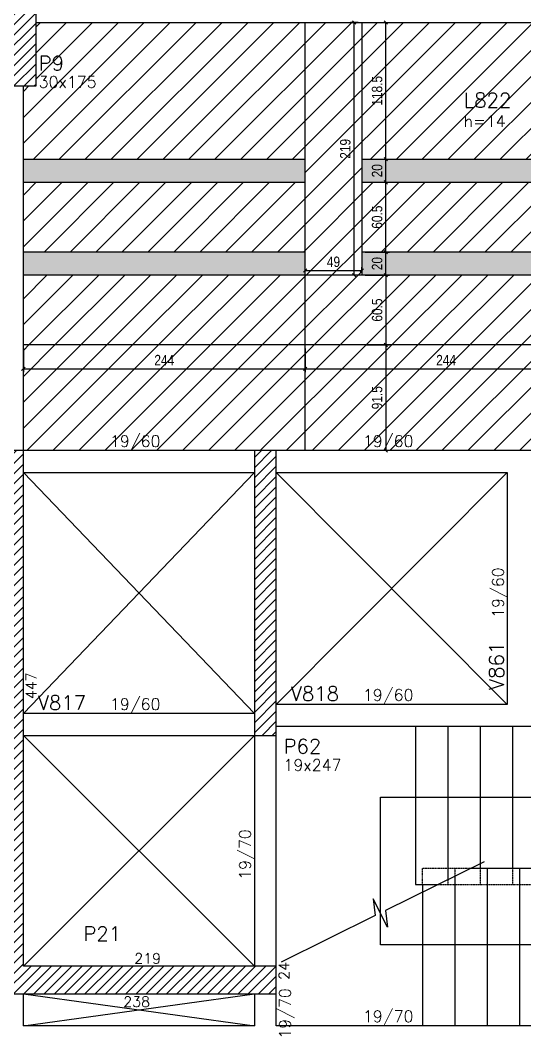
# Model space of a CAD drawing. Extents: x 1860 to 8661, y -614 to 3008.
# Drawn here: x 5184 to 5620, y 888 to 1768 of the extents above; entities that cross this region are included whole.
import ezdxf

# ---------------------------------------------------------------- set-up
doc = ezdxf.new("R2010")
doc.units = 0
doc.linetypes.add('DASHED', pattern=[0.75, 0.5, -0.25])
for name, color, linetype in [('COTA', 241, 'Continuous'), ('F-AUX', 2, 'Continuous'), ('F-AUX-RED', 1, 'Continuous'), ('F-ESC-PROJ', 1, 'Continuous'), ('F-ESCADAS', 2, 'Continuous'), ('F-LAJES-DIM', 2, 'Continuous'), ('F-LAJES-NOME', 4, 'Continuous'), ('F-LEADER', 1, 'Continuous'), ('F-PILARES-DIM', 172, 'Continuous'), ('F-PILARES-HACH', 174, 'Continuous'), ('F-PILARES-NOME', 170, 'Continuous'), ('F-PILARES-S', 170, 'Continuous'), ('F-TEXTO-YELLOW', 2, 'Continuous'), ('F-VIGAS', 3, 'Continuous'), ('F-VIGAS-DIM', 2, 'Continuous'), ('F-VIGAS-NOME', 4, 'Continuous'), ('F-VÃO', 1, 'Continuous'), ('Painéis', 200, 'Continuous')]:
    doc.layers.add(name, color=color, linetype=linetype)
doc.layers.add('F-REV', color=1, linetype='Continuous', plot=False)
doc.layers.add('Hachura', color=251, linetype='Continuous', lineweight=9)
doc.styles.add('5385-ARQ-PB-BAS-PLA-TER-TORRE-A-106-TXT$0$R60-75', font='romans.shx', dxfattribs={"height": 0.1125})
doc.styles.add('COTA TECNICA-50', font='techl___.ttf', dxfattribs={"height": 9})
doc.styles.add('MCP', font='romans.shx')
doc.dimstyles.new('COTA PAINEL-50', dxfattribs={"dimtxt": 9, "dimasz": 3, "dimexe": 3, "dimexo": 3, "dimgap": 3, "dimtad": 1, "dimdec": 1, "dimzin": 12, "dimdsep": 46, "dimtxsty": 'COTA TECNICA-50', "dimblk1": 'OBLIQUE', "dimblk2": 'OBLIQUE', "dimsah": 1, "dimcen": 0.9, "dimclrd": 4, "dimclre": 4, "dimclrt": 240, "dimadec": 1, "dimazin": 3, "dimtfac": 1, "dimtdec": 1, "dimtmove": 0, "dimatfit": 3, "dimfxl": 1, "dimtolj": 1, "dimtzin": 12, "dimarcsym": 0})
pattern_1 = [(45, (3891.34, 901.7874), (-4.419417, 4.419417), [])]

# ---------------------------------------------------------------- blocks, each defined once
blk = doc.blocks.new('A$C3F1128F2')
at = {"layer": 'F-AUX'}
h = blk.add_hatch(color=1, dxfattribs=at)
edge = h.paths.add_edge_path()
edge.add_arc((378.5, 18.59), 3, 0, 360)
at = {"layer": 'F-AUX', "color": 1}
blk.add_circle((378.5, 18.59), 3, dxfattribs=at)
at = {"layer": 'F-AUX-RED'}
blk.add_lwpolyline([(378.5, 18.59), (90.07, 18.5), (90.07, 146.5), (316.5, 146.5)], dxfattribs=at)
blk.add_solid([(304.5, 144.5), (316.5, 146.5), (304.5, 148.5)], dxfattribs=at)
at = {"layer": 'F-ESC-PROJ', "linetype": 'DASHED', "ltscale": 0.25}
for points in [[(126.5, 71), (126.5, 85), (169.11, 85)], [(154.5, 85), (154.5, 77.82)], [(176.5, 85), (176.5, 71)], [(204.5, 85), (204.5, 71)], [(232.5, 85), (232.5, 71)], [(260.5, 85), (260.5, 71)], [(288.5, 85), (288.5, 71)], [(316.5, 85), (316.5, 71)], [(140.61, 71), (316.5, 71)], [(148.5, 74.88), (148.5, 71)]]:
    blk.add_lwpolyline(points, dxfattribs=at)
at = {"layer": 'F-ESCADAS', "linetype": 'Continuous'}
for points in [[(120.5, 208), (120.5, 71), (124.5, 71)], [(148.5, 208), (148.5, 74.88)], [(176.5, 208), (176.5, 85)], [(204.5, 208), (204.5, 85)], [(232.5, 208), (232.5, 85)], [(260.5, 208), (260.5, 85)], [(288.5, 208), (288.5, 85)], [(316.5, 208), (316.5, 85)], [(169.11, 85), (378.5, 85)], [(182.5, 85), (182.5, -51.5)], [(210.5, 85), (210.5, -51.5)], [(238.5, 85), (238.5, -51.5)], [(266.5, 85), (266.5, -51.5)], [(294.5, 85), (294.5, -51.5)], [(322.5, 85), (322.5, -51.5)], [(350.5, 85), (350.5, -51.5)], [(378.5, 85), (378.5, -51.5)], [(124.5, 71), (140.61, 71)], [(126.5, 71), (126.5, 64.07)], [(154.5, 77.82), (154.5, -51.5)], [(126.5, 64.07), (126.5, -51.5)]]:
    blk.add_lwpolyline(points, dxfattribs=at)
at = {"layer": 'F-LEADER'}
blk.add_lwpolyline([(180.06, 90.38), (94.55, 48.38), (96.16, 33.85), (83.98, 58.47), (85.59, 43.94), (4.18, 3.69)], dxfattribs=at)
at = {"layer": 'F-TEXTO-YELLOW', "char_height": 11.25, "width": 61.3796, "attachment_point": 9, "style": '5385-ARQ-PB-BAS-PLA-TER-TORRE-A-106-TXT$0$R60-75'}
for s, insert in [('D', (325.28, 130.88)), ('S', (388.2, 1.94))]:
    blk.add_mtext(s, dxfattribs=dict(at, insert=insert))
blk = doc.blocks.new('_Oblique')
at = {"color": 0, "linetype": 'ByBlock', "lineweight": -2}
blk.add_line((-0.5, -0.5), (0.5, 0.5), dxfattribs=at)
blk = doc.blocks.new('*D160')
at = {"layer": 'COTA', "color": 4, "lineweight": -2, "transparency": 16777216}
for p, q in [((5482.34, 1567.29), (5503.25, 1567.29)), ((5500.25, 1547.29), (5500.25, 1567.29)), ((5482.34, 1547.29), (5503.25, 1547.29))]:
    blk.add_line(p, q, dxfattribs=at)
at = {"layer": 'Defpoints', "color": 0, "transparency": 16777216}
for p in [(5479.34, 1567.29), (5500.25, 1567.29), (5479.34, 1547.29)]:
    blk.add_point(p, dxfattribs=at)
at = {"layer": 'COTA', "color": 4, "lineweight": -2, "transparency": 16777216, "xscale": 3, "yscale": 3, "zscale": 3}
for p, rotation in [((5500.25, 1567.29), 90), ((5500.25, 1547.29), 270)]:
    blk.add_blockref('_Oblique', p, dxfattribs=dict(at, rotation=rotation))
at = {"layer": 'COTA', "color": 240, "transparency": 16777216, "insert": (5492.65, 1557.29), "char_height": 9, "attachment_point": 5, "rotation": 90, "style": 'COTA TECNICA-50'}
blk.add_mtext('\\A1;20', dxfattribs=at)
blk = doc.blocks.new('*D161')
at = {"layer": 'COTA', "color": 4, "lineweight": -2, "transparency": 16777216}
for p, q in [((5482.34, 1627.79), (5503.25, 1627.79)), ((5500.25, 1567.29), (5500.25, 1627.79)), ((5482.34, 1567.29), (5503.25, 1567.29))]:
    blk.add_line(p, q, dxfattribs=at)
at = {"layer": 'Defpoints', "color": 0, "transparency": 16777216}
for p in [(5479.34, 1627.79), (5500.25, 1627.79), (5479.34, 1567.29)]:
    blk.add_point(p, dxfattribs=at)
at = {"layer": 'COTA', "color": 4, "lineweight": -2, "transparency": 16777216, "xscale": 3, "yscale": 3, "zscale": 3}
for p, rotation in [((5500.25, 1627.79), 90), ((5500.25, 1567.29), 270)]:
    blk.add_blockref('_Oblique', p, dxfattribs=dict(at, rotation=rotation))
at = {"layer": 'COTA', "color": 240, "transparency": 16777216, "insert": (5492.65, 1597.54), "char_height": 9, "attachment_point": 5, "rotation": 90, "style": 'COTA TECNICA-50'}
blk.add_mtext('\\A1;60.5', dxfattribs=at)
blk = doc.blocks.new('*D162')
at = {"layer": 'COTA', "color": 4, "lineweight": -2, "transparency": 16777216}
for p, q in [((5482.34, 1647.79), (5503.25, 1647.79)), ((5500.25, 1627.79), (5500.25, 1647.79)), ((5482.34, 1627.79), (5503.25, 1627.79))]:
    blk.add_line(p, q, dxfattribs=at)
at = {"layer": 'Defpoints', "color": 0, "transparency": 16777216}
for p in [(5479.34, 1647.79), (5500.25, 1647.79), (5479.34, 1627.79)]:
    blk.add_point(p, dxfattribs=at)
at = {"layer": 'COTA', "color": 4, "lineweight": -2, "transparency": 16777216, "xscale": 3, "yscale": 3, "zscale": 3}
for p, rotation in [((5500.25, 1647.79), 90), ((5500.25, 1627.79), 270)]:
    blk.add_blockref('_Oblique', p, dxfattribs=dict(at, rotation=rotation))
at = {"layer": 'COTA', "color": 240, "transparency": 16777216, "insert": (5492.65, 1637.79), "char_height": 9, "attachment_point": 5, "rotation": 90, "style": 'COTA TECNICA-50'}
blk.add_mtext('\\A1;20', dxfattribs=at)
blk = doc.blocks.new('*D163')
at = {"layer": 'COTA', "color": 4, "lineweight": -2, "transparency": 16777216}
for p, q in [((5482.34, 1766.29), (5503.25, 1766.29)), ((5500.25, 1647.79), (5500.25, 1766.29)), ((5482.34, 1647.79), (5503.25, 1647.79))]:
    blk.add_line(p, q, dxfattribs=at)
at = {"layer": 'Defpoints', "color": 0, "transparency": 16777216}
for p in [(5479.34, 1766.29), (5500.25, 1766.29), (5479.34, 1647.79)]:
    blk.add_point(p, dxfattribs=at)
at = {"layer": 'COTA', "color": 4, "lineweight": -2, "transparency": 16777216, "xscale": 3, "yscale": 3, "zscale": 3}
for p, rotation in [((5500.25, 1766.29), 90), ((5500.25, 1647.79), 270)]:
    blk.add_blockref('_Oblique', p, dxfattribs=dict(at, rotation=rotation))
at = {"layer": 'COTA', "color": 240, "transparency": 16777216, "insert": (5492.63, 1707.04), "char_height": 9, "attachment_point": 5, "rotation": 90, "style": 'COTA TECNICA-50'}
blk.add_mtext('\\A1;118.5', dxfattribs=at)
blk = doc.blocks.new('*D164')
at = {"layer": 'COTA', "color": 4, "lineweight": -2, "transparency": 16777216}
for p, q in [((5430.34, 1550.29), (5430.34, 1554.25)), ((5430.34, 1551.25), (5479.34, 1551.25)), ((5479.34, 1550.29), (5479.34, 1554.25))]:
    blk.add_line(p, q, dxfattribs=at)
at = {"layer": 'Defpoints', "color": 0, "transparency": 16777216}
for p in [(5479.34, 1551.25), (5430.34, 1547.29), (5479.34, 1547.29)]:
    blk.add_point(p, dxfattribs=at)
at = {"layer": 'COTA', "color": 4, "lineweight": -2, "transparency": 16777216, "xscale": 3, "yscale": 3, "zscale": 3, "rotation": 180}
blk.add_blockref('_Oblique', (5430.34, 1551.25), dxfattribs=at)
at = {"layer": 'COTA', "color": 4, "lineweight": -2, "transparency": 16777216, "xscale": 3, "yscale": 3, "zscale": 3}
blk.add_blockref('_Oblique', (5479.34, 1551.25), dxfattribs=at)
at = {"layer": 'COTA', "color": 240, "transparency": 16777216, "insert": (5454.84, 1558.84), "char_height": 9, "attachment_point": 5, "style": 'COTA TECNICA-50'}
blk.add_mtext('\\A1;49', dxfattribs=at)
blk = doc.blocks.new('*D175')
at = {"layer": 'COTA', "color": 4, "lineweight": -2, "transparency": 16777216}
for p, q in [((5476.34, 1766.29), (5469.67, 1766.29)), ((5472.67, 1547.29), (5472.67, 1766.29)), ((5476.34, 1547.29), (5469.67, 1547.29))]:
    blk.add_line(p, q, dxfattribs=at)
at = {"layer": 'Defpoints', "color": 0, "transparency": 16777216}
for p in [(5472.67, 1766.29), (5479.34, 1766.29), (5479.34, 1547.29)]:
    blk.add_point(p, dxfattribs=at)
at = {"layer": 'COTA', "color": 4, "lineweight": -2, "transparency": 16777216, "xscale": 3, "yscale": 3, "zscale": 3}
for p, rotation in [((5472.67, 1766.29), 90), ((5472.67, 1547.29), 270)]:
    blk.add_blockref('_Oblique', p, dxfattribs=dict(at, rotation=rotation))
at = {"layer": 'COTA', "color": 240, "transparency": 16777216, "insert": (5465.09, 1656.79), "char_height": 9, "attachment_point": 5, "rotation": 90, "style": 'COTA TECNICA-50'}
blk.add_mtext('\\A1;219', dxfattribs=at)
blk = doc.blocks.new('*D157')
at = {"layer": 'COTA', "color": 4, "lineweight": -2, "transparency": 16777216}
for p, q in [((5186.34, 1483.79), (5186.34, 1463.09)), ((5430.34, 1483.79), (5430.34, 1463.09)), ((5186.34, 1466.09), (5430.34, 1466.09))]:
    blk.add_line(p, q, dxfattribs=at)
at = {"layer": 'Defpoints', "color": 0, "transparency": 16777216}
for p in [(5186.34, 1486.79), (5430.34, 1486.79), (5430.34, 1466.09)]:
    blk.add_point(p, dxfattribs=at)
at = {"layer": 'COTA', "color": 4, "lineweight": -2, "transparency": 16777216, "xscale": 3, "yscale": 3, "zscale": 3, "rotation": 180}
blk.add_blockref('_Oblique', (5186.34, 1466.09), dxfattribs=at)
at = {"layer": 'COTA', "color": 4, "lineweight": -2, "transparency": 16777216, "xscale": 3, "yscale": 3, "zscale": 3}
blk.add_blockref('_Oblique', (5430.34, 1466.09), dxfattribs=at)
at = {"layer": 'COTA', "color": 240, "transparency": 16777216, "insert": (5308.34, 1473.66), "char_height": 9, "attachment_point": 5, "style": 'COTA TECNICA-50'}
blk.add_mtext('\\A1;244', dxfattribs=at)
blk = doc.blocks.new('*D158')
at = {"layer": 'COTA', "color": 4, "lineweight": -2, "transparency": 16777216}
for p, q in [((5430.34, 1483.79), (5430.34, 1463.09)), ((5430.34, 1466.09), (5674.34, 1466.09))]:
    blk.add_line(p, q, dxfattribs=at)
at = {"layer": 'Defpoints', "color": 0, "transparency": 16777216}
for p in [(5430.34, 1486.79), (5674.34, 1466.09), (5674.34, 1466.09)]:
    blk.add_point(p, dxfattribs=at)
at = {"layer": 'COTA', "color": 4, "lineweight": -2, "transparency": 16777216, "xscale": 3, "yscale": 3, "zscale": 3, "rotation": 180}
blk.add_blockref('_Oblique', (5430.34, 1466.09), dxfattribs=at)
at = {"layer": 'COTA', "color": 4, "lineweight": -2, "transparency": 16777216, "xscale": 3, "yscale": 3, "zscale": 3}
blk.add_blockref('_Oblique', (5674.34, 1466.09), dxfattribs=at)
at = {"layer": 'COTA', "color": 240, "transparency": 16777216, "insert": (5552.34, 1473.66), "char_height": 9, "attachment_point": 5, "style": 'COTA TECNICA-50'}
blk.add_mtext('\\A1;244', dxfattribs=at)
blk = doc.blocks.new('*D168')
at = {"layer": 'COTA', "color": 4, "lineweight": -2, "transparency": 16777216}
for p, q in [((5482.34, 1547.29), (5503.25, 1547.29)), ((5500.25, 1547.29), (5500.25, 1486.79)), ((5482.34, 1486.79), (5503.25, 1486.79))]:
    blk.add_line(p, q, dxfattribs=at)
at = {"layer": 'Defpoints', "color": 0, "transparency": 16777216}
for p in [(5479.34, 1547.29), (5479.34, 1486.79), (5500.25, 1486.79)]:
    blk.add_point(p, dxfattribs=at)
at = {"layer": 'COTA', "color": 4, "lineweight": -2, "transparency": 16777216, "xscale": 3, "yscale": 3, "zscale": 3}
for p, rotation in [((5500.25, 1547.29), 90), ((5500.25, 1486.79), 270)]:
    blk.add_blockref('_Oblique', p, dxfattribs=dict(at, rotation=rotation))
at = {"layer": 'COTA', "color": 240, "transparency": 16777216, "insert": (5492.65, 1517.04), "char_height": 9, "attachment_point": 5, "rotation": 90, "style": 'COTA TECNICA-50'}
blk.add_mtext('\\A1;60.5', dxfattribs=at)
blk = doc.blocks.new('*D169')
at = {"layer": 'COTA', "color": 4, "lineweight": -2, "transparency": 16777216}
for p, q in [((5482.34, 1486.79), (5503.25, 1486.79)), ((5500.25, 1486.79), (5500.25, 1395.29))]:
    blk.add_line(p, q, dxfattribs=at)
at = {"layer": 'Defpoints', "color": 0, "transparency": 16777216}
for p in [(5479.34, 1486.79), (5500.25, 1395.29), (5500.25, 1395.29)]:
    blk.add_point(p, dxfattribs=at)
at = {"layer": 'COTA', "color": 4, "lineweight": -2, "transparency": 16777216, "xscale": 3, "yscale": 3, "zscale": 3}
for p, rotation in [((5500.25, 1486.79), 90), ((5500.25, 1395.29), 270)]:
    blk.add_blockref('_Oblique', p, dxfattribs=dict(at, rotation=rotation))
at = {"layer": 'COTA', "color": 240, "transparency": 16777216, "insert": (5492.62, 1441.04), "char_height": 9, "attachment_point": 5, "rotation": 90, "style": 'COTA TECNICA-50'}
blk.add_mtext('\\A1;91.5', dxfattribs=at)

msp = doc.modelspace()

# ---------------------------------------------------------------- hatches: boundary and pattern name
at = {"layer": 'F-PILARES-HACH', "linetype": 'Continuous'}
h = msp.add_hatch(dxfattribs=at)
h.set_pattern_fill('ANSI31', color=256, scale=50, style=0)
h.set_pattern_definition(pattern_1)
h.paths.add_polyline_path([(5167.34, 1711.29), (5197.34, 1711.29), (5197.34, 1886.29), (5167.34, 1886.29)], flags=16)
h = msp.add_hatch(dxfattribs=at)
h.set_pattern_fill('ANSI31', color=256, scale=50, style=0)
h.set_pattern_definition(pattern_1)
h.paths.add_polyline_path([(5167.34, 924.29), (5405.34, 924.29), (5405.34, 948.29), (5186.34, 948.29), (5186.34, 1395.29), (5167.34, 1395.29)], flags=16)
h = msp.add_hatch(dxfattribs=at)
h.set_pattern_fill('ANSI31', color=256, scale=50, style=0)
h.set_pattern_definition(pattern_1)
h.paths.add_polyline_path([(5386.34, 1148.29), (5405.34, 1148.29), (5405.34, 1395.29), (5386.34, 1395.29)], flags=16)
at = {"layer": 'Hachura', "linetype": 'ByBlock'}
h = msp.add_hatch(dxfattribs=at)
h.set_pattern_fill('ANSI31', color=256, scale=5)
h.paths.add_polyline_path([(6187.34, 1486.79), (6187.34, 1395.29), (6431.34, 1395.29), (6431.34, 1486.79)])
h.paths.add_polyline_path([(6431.34, 1486.79), (6431.34, 1547.29), (6187.34, 1547.29), (6187.34, 1486.79)])
h.paths.add_polyline_path([(6187.34, 1641.29), (6187.34, 1567.29), (6431.34, 1567.29), (6431.34, 1641.29)])
h.paths.add_polyline_path([(6130.84, 1641.29), (5961.34, 1641.29), (5961.34, 1567.29), (6187.34, 1567.29), (6187.34, 1641.29)])
h.paths.add_polyline_path([(6065.34, 1547.29), (6065.34, 1486.79), (6187.34, 1486.79), (6187.34, 1547.29)])
h.paths.add_polyline_path([(6065.34, 1486.79), (6065.34, 1547.29), (5961.34, 1547.29), (5918.34, 1547.29), (5918.34, 1486.79)])
h.paths.add_polyline_path([(6130.84, 1395.29), (6187.34, 1395.29), (6187.34, 1486.79), (6065.34, 1486.79), (6065.34, 1395.29), (6105.84, 1395.29)])
h.paths.add_polyline_path([(6065.34, 1395.29), (6065.34, 1486.79), (5918.34, 1486.79), (5918.34, 1395.29)])
h.paths.add_polyline_path([(5918.34, 1395.29), (5918.34, 1486.79), (5674.34, 1486.79), (5674.34, 1395.29), (5824.34, 1395.29), (5843.34, 1395.29)])
h.paths.add_polyline_path([(5918.34, 1486.79), (5918.34, 1547.29), (5723.34, 1547.29), (5674.34, 1547.29), (5674.34, 1486.79)])
h.paths.add_polyline_path([(5430.34, 1547.29), (5430.34, 1486.79), (5674.34, 1486.79), (5674.34, 1547.29)])
h.paths.add_polyline_path([(5186.34, 1547.29), (5186.34, 1486.79), (5430.34, 1486.79), (5430.34, 1547.29)])
h.paths.add_polyline_path([(5430.34, 1567.29), (5430.34, 1627.79), (5186.34, 1627.79), (5186.34, 1567.29)])
h.paths.add_polyline_path([(5197.34, 1766.29), (5197.34, 1711.29), (5186.34, 1711.29), (5186.34, 1647.79), (5430.34, 1647.79), (5430.34, 1766.29)])
h.paths.add_polyline_path([(5430.34, 1547.29), (5479.34, 1547.29), (5479.34, 1766.29), (5430.34, 1766.29)])
h.paths.add_polyline_path([(5723.34, 1647.79), (5723.34, 1766.29), (5479.34, 1766.29), (5479.34, 1647.79)])
h.paths.add_polyline_path([(5479.34, 1627.79), (5479.34, 1567.29), (5723.34, 1567.29), (5723.34, 1627.79)])
h = msp.add_hatch(color=256, dxfattribs=at)
h.dxf.hatch_style = 1
h.paths.add_polyline_path([(5186.34, 1647.79), (5186.34, 1627.79), (5430.34, 1627.79), (5430.34, 1647.79)])
h = msp.add_hatch(color=256, dxfattribs=at)
h.dxf.hatch_style = 1
h.paths.add_polyline_path([(5723.34, 1647.79), (5479.34, 1647.79), (5479.34, 1627.79), (5723.34, 1627.79)])
h = msp.add_hatch(color=256, dxfattribs=at)
h.dxf.hatch_style = 1
h.paths.add_polyline_path([(5430.34, 1567.29), (5186.34, 1567.29), (5186.34, 1547.29), (5430.34, 1547.29)])
h = msp.add_hatch(color=256, dxfattribs=at)
h.dxf.hatch_style = 1
h.paths.add_polyline_path([(5723.34, 1566.29), (5723.34, 1567.29), (5479.34, 1567.29), (5479.34, 1547.29), (5723.34, 1547.29)])
h = msp.add_hatch(dxfattribs=at)
h.set_pattern_fill('ANSI31', color=256, scale=5)
h.paths.add_polyline_path([(5386.34, 1395.29), (5405.34, 1395.29), (5430.34, 1395.29), (5430.34, 1486.79), (5186.34, 1486.79), (5186.34, 1395.29)])
h.paths.add_polyline_path([(5430.34, 1486.79), (5430.34, 1395.29), (5614.84, 1395.29), (5674.34, 1395.29), (5674.34, 1486.79)])

# ---------------------------------------------------------------- linework, layer by layer
at = {"layer": 'F-PILARES-S', "linetype": 'Continuous'}
for points in [[(5167.34, 1711.29), (5197.34, 1711.29), (5197.34, 1886.29), (5167.34, 1886.29), (5167.34, 1711.29)], [(5167.34, 924.29), (5405.34, 924.29), (5405.34, 948.29), (5186.34, 948.29), (5186.34, 1395.29), (5167.34, 1395.29), (5167.34, 924.29)], [(5386.34, 1148.29), (5405.34, 1148.29), (5405.34, 1395.29), (5386.34, 1395.29), (5386.34, 1148.29)]]:
    msp.add_lwpolyline(points, dxfattribs=at)
at = {"layer": 'F-VIGAS'}
for points in [[(5197.34, 1766.29), (5723.34, 1766.29)], [(5186.34, 1395.29), (5186.34, 1711.29)], [(5386.34, 1395.29), (5186.34, 1395.29)], [(5614.84, 1395.29), (5405.34, 1395.29)], [(5824.34, 1395.29), (5614.84, 1395.29)], [(5186.34, 1376.29), (5386.34, 1376.29)], [(5405.34, 1376.29), (5605.34, 1376.29)], [(5605.34, 1376.29), (5605.34, 1175.29)], [(5605.34, 1175.29), (5405.34, 1175.29)], [(5386.34, 1167.29), (5186.34, 1167.29)], [(5405.34, 1156.29), (5614.84, 1156.29)], [(5614.84, 1156.29), (5824.34, 1156.29)], [(5186.34, 1148.29), (5386.34, 1148.29)], [(5386.34, 1148.29), (5386.34, 948.29)], [(5405.34, 948.29), (5405.34, 1148.29)], [(5186.34, 896.79), (5186.34, 924.29)], [(5386.34, 924.29), (5386.34, 896.79)], [(5405.34, 896.79), (5405.34, 924.29)], [(5246.34, 896.79), (5186.34, 896.79)], [(5386.34, 896.79), (5246.34, 896.79)], [(6031.84, 896.79), (5405.34, 896.79)]]:
    msp.add_lwpolyline(points, dxfattribs=at)
at = {"layer": 'F-VÃO'}
for p, q in [((5186.34, 1167.29), (5386.34, 1376.29)), ((5186.34, 1376.29), (5386.34, 1167.29)), ((5405.34, 1175.29), (5605.34, 1376.29)), ((5405.34, 1376.29), (5605.34, 1175.29)), ((5186.34, 948.29), (5386.34, 1148.29)), ((5186.34, 1148.29), (5386.34, 948.29)), ((5186.34, 896.79), (5386.34, 924.29)), ((5186.34, 924.29), (5386.34, 896.79))]:
    msp.add_line(p, q, dxfattribs=at)
at = {"layer": 'Painéis'}
for p, q in [((5430.34, 1395.29), (5430.34, 1766.29)), ((5430.34, 1567.29), (5186.34, 1567.29)), ((5430.34, 1567.29), (5186.34, 1567.29)), ((5723.34, 1567.29), (5479.34, 1567.29)), ((5723.34, 1567.29), (5479.34, 1567.29)), ((5723.34, 1547.29), (5186.34, 1547.29)), ((5723.34, 1547.29), (5186.34, 1547.29))]:
    msp.add_line(p, q, dxfattribs=at)
for points in [[(5479.34, 1766.29), (5479.34, 1547.29)], [(5186.34, 1647.79), (5430.34, 1647.79)], [(5479.34, 1647.79), (5723.34, 1647.79)], [(5186.34, 1627.79), (5430.34, 1627.79)], [(5479.34, 1627.79), (5723.34, 1627.79)], [(6431.34, 1486.79), (5186.34, 1486.79)]]:
    msp.add_lwpolyline(points, dxfattribs=at)

# ---------------------------------------------------------------- block references
at = {"layer": 'F-REV', "linetype": 'Continuous'}
msp.add_blockref('A$C3F1128F2', (5405.34, 948.29), dxfattribs=at)

# ---------------------------------------------------------------- texts
at = {"layer": 'F-LAJES-DIM', "linetype": 'Continuous', "style": 'MCP'}
msp.add_text('h=14', height=10, dxfattribs=at).set_placement((5567.56, 1675.73))
at = {"layer": 'F-LAJES-NOME', "linetype": 'Continuous', "style": 'MCP'}
msp.add_text('L822', height=12.5, dxfattribs=at).set_placement((5567.56, 1692.73))
at = {"layer": 'F-PILARES-DIM', "linetype": 'Continuous', "style": 'MCP'}
for s, height, p in [('30x175', 10, (5199.61, 1709.75)), ('19x247', 10, (5411.59, 1117.66)), ('219', 9, (5282.34, 950.54)), ('238', 9, (5272.84, 913.04))]:
    msp.add_text(s, height=height, dxfattribs=at).set_placement(p)
for s, p in [('447', (5197.59, 1179.75)), ('24', (5416.59, 936.48))]:
    msp.add_text(s, height=9, rotation=90, dxfattribs=at).set_placement(p)
at = {"layer": 'F-PILARES-NOME', "linetype": 'Continuous', "style": 'MCP'}
for s, p in [('P9', (5199.61, 1724.75)), ('P62', (5411.59, 1132.66)), ('P21', (5238.24, 970.27))]:
    msp.add_text(s, height=12.5, dxfattribs=at).set_placement(p)
at = {"layer": 'F-VIGAS-DIM', "linetype": 'Continuous', "style": 'MCP'}
for s, p in [('19/60', (5261.34, 1398.41)), ('19/60', (5480.34, 1398.41)), ('19/60', (5480.34, 1178.41)), ('19/60', (5261.34, 1170.41)), ('19/70', (5480.34, 899.91))]:
    msp.add_text(s, height=10, dxfattribs=at).set_placement(p)
for s, p in [('19/60', (5602.21, 1250.29)), ('19/70', (5383.21, 1023.29)), ('19/70', (5417.84, 885.54))]:
    msp.add_text(s, height=10, rotation=90, dxfattribs=at).set_placement(p)
at = {"layer": 'F-VIGAS-NOME', "linetype": 'Continuous', "style": 'MCP'}
msp.add_text('V861', height=12.5, rotation=90, dxfattribs=at).set_placement((5602.21, 1187.79))
for s, p in [('V818', (5417.84, 1178.41)), ('V817', (5198.84, 1170.41))]:
    msp.add_text(s, height=12.5, dxfattribs=at).set_placement(p)

# ---------------------------------------------------------------- dimensions: what is measured, and where the dimension line sits
at = {"layer": 'COTA'}
for base, p2, picture, middle in [((5472.67, 1766.29), (5479.34, 1766.29), '*D175', (5465.09, 1656.79)), ((5500.25, 1567.29), (5479.34, 1567.29), '*D160', (5492.65, 1557.29)), ((5500.25, 1486.79), (5479.34, 1486.79), '*D168', (5492.65, 1517.04))]:
    dim = msp.add_linear_dim(base=base, p1=(5479.34, 1547.29), p2=p2, angle=90, dimstyle='COTA PAINEL-50', dxfattribs=at)
    dim.commit()
    dim.dimension.update_dxf_attribs({"geometry": picture, "text_midpoint": middle})
for base, p1, p2, picture, middle in [((5500.25, 1766.29), (5479.34, 1647.79), (5479.34, 1766.29), '*D163', (5492.63, 1707.04)), ((5500.25, 1647.79), (5479.34, 1627.79), (5479.34, 1647.79), '*D162', (5492.65, 1637.79)), ((5500.25, 1627.79), (5479.34, 1567.29), (5479.34, 1627.79), '*D161', (5492.65, 1597.54)), ((5500.25, 1395.29), (5479.34, 1486.79), (5500.25, 1395.29), '*D169', (5492.62, 1441.04))]:
    dim = msp.add_linear_dim(base=base, p1=p1, p2=p2, angle=90, dimstyle='COTA PAINEL-50', override={"dimtmove": 1}, dxfattribs=at)
    dim.commit()
    dim.dimension.update_dxf_attribs({"geometry": picture, "text_midpoint": middle})
for base, p1, p2, picture, middle in [((5479.34, 1551.25), (5430.34, 1547.29), (5479.34, 1547.29), '*D164', (5454.84, 1558.84)), ((5430.34, 1466.09), (5186.34, 1486.79), (5430.34, 1486.79), '*D157', (5308.34, 1473.66))]:
    dim = msp.add_linear_dim(base=base, p1=p1, p2=p2, dimstyle='COTA PAINEL-50', dxfattribs=at)
    dim.commit()
    dim.dimension.update_dxf_attribs({"geometry": picture, "text_midpoint": middle})
dim = msp.add_linear_dim(base=(5674.34, 1466.09), p1=(5430.34, 1486.79), p2=(5674.34, 1466.09), dimstyle='COTA PAINEL-50', override={"dimtmove": 1}, dxfattribs=at)
dim.commit()
dim.dimension.update_dxf_attribs({"geometry": '*D158', "text_midpoint": (5552.34, 1473.66)})

doc.saveas('drawing.dxf')
